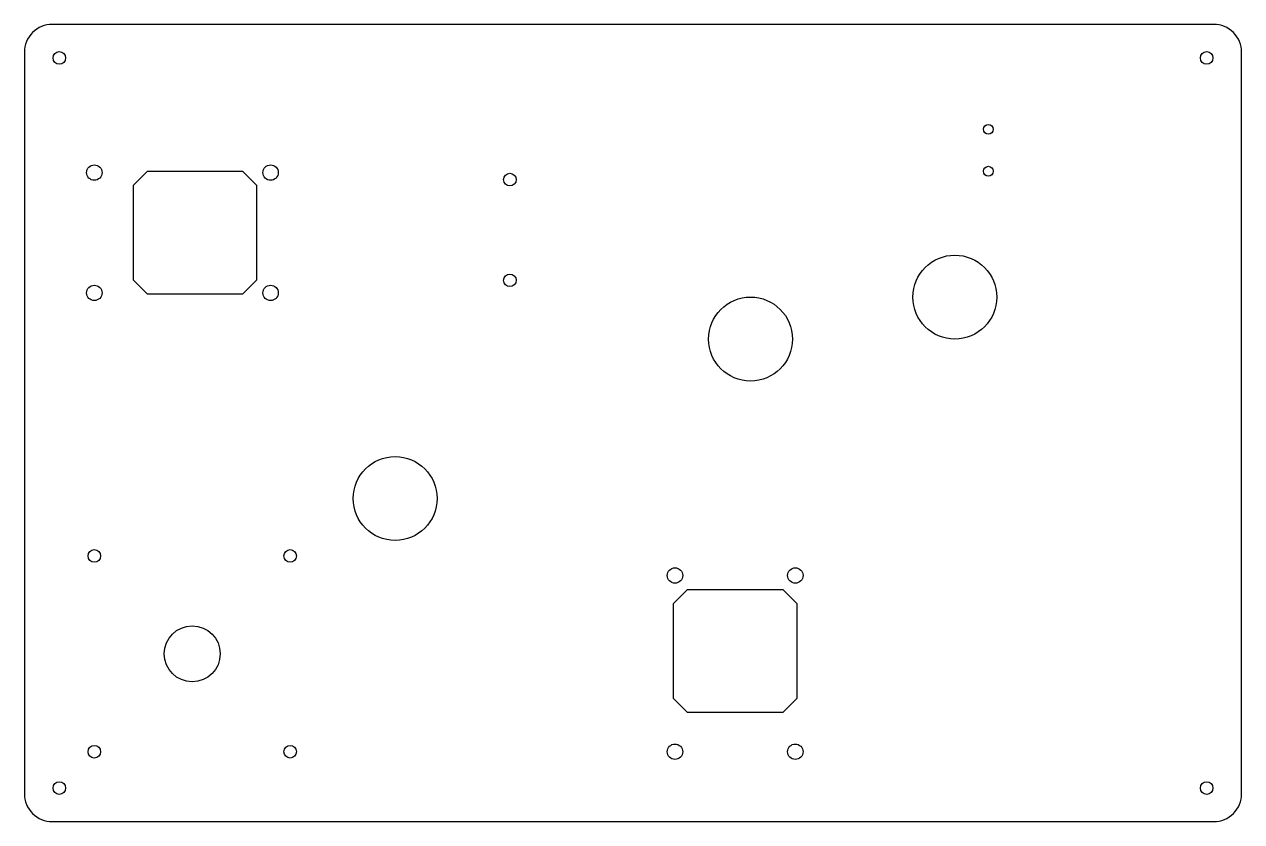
# Model space of a CAD drawing. Header units: millimetres. Extents: x -218 to 218, y -142 to 142.
import ezdxf

# ---------------------------------------------------------------- set-up
doc = ezdxf.new("R2010")
doc.units = ezdxf.units.MM

msp = doc.modelspace()

# ---------------------------------------------------------------- linework, layer by layer
msp.add_lwpolyline([(207.5, -142.5, 0.414214), (217.5, -132.5), (217.5, 132.5, 0.414214), (207.5, 142.5), (-207.5, 142.5, 0.414214), (-217.5, 132.5), (-217.5, -132.5, 0.414214), (-207.5, -142.5)], format="xyb", close=True)
for points in [[(-139.5, 46), (-173.5, 46), (-178.5, 51), (-178.5, 85), (-173.5, 90), (-139.5, 90), (-134.5, 85), (-134.5, 51)], [(58.5, -64.5), (58.5, -98.5), (53.5, -103.5), (19.5, -103.5), (14.5, -98.5), (14.5, -64.5), (19.5, -59.5), (53.5, -59.5)]]:
    msp.add_lwpolyline(points, close=True)
for centre, radius in [((-205, 130.5), 2.25), ((205, 130.5), 2.25), ((127, 105), 1.75), ((-192.5, 89.5), 2.75), ((-129.5, 89.5), 2.75), ((127, 90), 1.75), ((-44, 87), 2.25), ((115, 45), 15), ((-44, 51), 2.25), ((-192.5, 46.5), 2.75), ((-129.5, 46.5), 2.75), ((42, 30), 15), ((-85, -27), 15), ((-192.5, -47.5), 2.25), ((-122.5, -47.5), 2.25), ((15, -54.5), 2.75), ((58, -54.5), 2.75), ((-157.5, -82.5), 10), ((-192.5, -117.5), 2.25), ((-122.5, -117.5), 2.25), ((15, -117.5), 2.75), ((58, -117.5), 2.75), ((-205, -130.5), 2.25), ((205, -130.5), 2.25)]:
    msp.add_circle(centre, radius)

doc.saveas('drawing.dxf')
